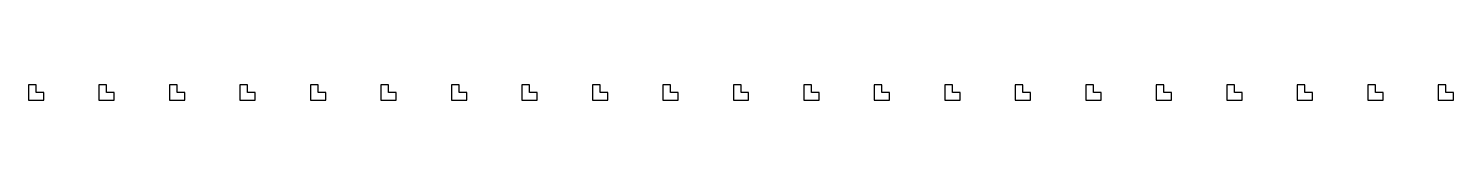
# Model space of a CAD drawing. Extents: x 1000 to 21217, y 1000 to 1217.
import ezdxf

# ---------------------------------------------------------------- set-up
doc = ezdxf.new("R2010")
doc.units = 0

msp = doc.modelspace()

# ---------------------------------------------------------------- linework, layer by layer
for points in [[(1000, 1000, 0), (1217.4695, 1000, 0), (1217.4695, 1108.73475, 0), (1108.73475, 1108.73475, 0), (1108.73475, 1217.4695, 0), (1000, 1217.4695, 0), (1000, 1000, 0)], [(2000, 1000, 0), (2217.4695, 1000, 0), (2217.4695, 1108.73475, 0), (2108.73475, 1108.73475, 0), (2108.73475, 1217.4695, 0), (2000, 1217.4695, 0), (2000, 1000, 0)], [(3000, 1000, 0), (3217.4695, 1000, 0), (3217.4695, 1108.73475, 0), (3108.73475, 1108.73475, 0), (3108.73475, 1217.4695, 0), (3000, 1217.4695, 0), (3000, 1000, 0)], [(4000, 1000, 0), (4217.4695, 1000, 0), (4217.4695, 1108.73475, 0), (4108.73475, 1108.73475, 0), (4108.73475, 1217.4695, 0), (4000, 1217.4695, 0), (4000, 1000, 0)], [(5000, 1000, 0), (5217.4695, 1000, 0), (5217.4695, 1108.73475, 0), (5108.73475, 1108.73475, 0), (5108.73475, 1217.4695, 0), (5000, 1217.4695, 0), (5000, 1000, 0)], [(6000, 1000, 0), (6217.4695, 1000, 0), (6217.4695, 1108.73475, 0), (6108.73475, 1108.73475, 0), (6108.73475, 1217.4695, 0), (6000, 1217.4695, 0), (6000, 1000, 0)], [(7000, 1000, 0), (7217.4695, 1000, 0), (7217.4695, 1108.73475, 0), (7108.73475, 1108.73475, 0), (7108.73475, 1217.4695, 0), (7000, 1217.4695, 0), (7000, 1000, 0)], [(8000, 1000, 0), (8217.4695, 1000, 0), (8217.4695, 1108.73475, 0), (8108.73475, 1108.73475, 0), (8108.73475, 1217.4695, 0), (8000, 1217.4695, 0), (8000, 1000, 0)], [(9000, 1000, 0), (9217.4695, 1000, 0), (9217.4695, 1108.73475, 0), (9108.73475, 1108.73475, 0), (9108.73475, 1217.4695, 0), (9000, 1217.4695, 0), (9000, 1000, 0)], [(10000, 1000, 0), (10217.4695, 1000, 0), (10217.4695, 1108.73475, 0), (10108.73475, 1108.73475, 0), (10108.73475, 1217.4695, 0), (10000, 1217.4695, 0), (10000, 1000, 0)], [(11000, 1000, 0), (11217.4695, 1000, 0), (11217.4695, 1108.73475, 0), (11108.73475, 1108.73475, 0), (11108.73475, 1217.4695, 0), (11000, 1217.4695, 0), (11000, 1000, 0)], [(12000, 1000, 0), (12217.4695, 1000, 0), (12217.4695, 1108.73475, 0), (12108.73475, 1108.73475, 0), (12108.73475, 1217.4695, 0), (12000, 1217.4695, 0), (12000, 1000, 0)], [(13000, 1000, 0), (13217.4695, 1000, 0), (13217.4695, 1108.73475, 0), (13108.73475, 1108.73475, 0), (13108.73475, 1217.4695, 0), (13000, 1217.4695, 0), (13000, 1000, 0)], [(14000, 1000, 0), (14217.4695, 1000, 0), (14217.4695, 1108.73475, 0), (14108.73475, 1108.73475, 0), (14108.73475, 1217.4695, 0), (14000, 1217.4695, 0), (14000, 1000, 0)], [(15000, 1000, 0), (15217.4695, 1000, 0), (15217.4695, 1108.73475, 0), (15108.73475, 1108.73475, 0), (15108.73475, 1217.4695, 0), (15000, 1217.4695, 0), (15000, 1000, 0)], [(16000, 1000, 0), (16217.4695, 1000, 0), (16217.4695, 1108.73475, 0), (16108.73475, 1108.73475, 0), (16108.73475, 1217.4695, 0), (16000, 1217.4695, 0), (16000, 1000, 0)], [(17000, 1000, 0), (17217.4695, 1000, 0), (17217.4695, 1108.73475, 0), (17108.73475, 1108.73475, 0), (17108.73475, 1217.4695, 0), (17000, 1217.4695, 0), (17000, 1000, 0)], [(18000, 1000, 0), (18217.4695, 1000, 0), (18217.4695, 1108.73475, 0), (18108.73475, 1108.73475, 0), (18108.73475, 1217.4695, 0), (18000, 1217.4695, 0), (18000, 1000, 0)], [(19000, 1000, 0), (19217.4695, 1000, 0), (19217.4695, 1108.73475, 0), (19108.73475, 1108.73475, 0), (19108.73475, 1217.4695, 0), (19000, 1217.4695, 0), (19000, 1000, 0)], [(20000, 1000, 0), (20217.4695, 1000, 0), (20217.4695, 1108.73475, 0), (20108.73475, 1108.73475, 0), (20108.73475, 1217.4695, 0), (20000, 1217.4695, 0), (20000, 1000, 0)], [(21000, 1000, 0), (21217.4695, 1000, 0), (21217.4695, 1108.73475, 0), (21108.73475, 1108.73475, 0), (21108.73475, 1217.4695, 0), (21000, 1217.4695, 0), (21000, 1000, 0)]]:
    msp.add_polyline3d(points)

doc.saveas('drawing.dxf')
